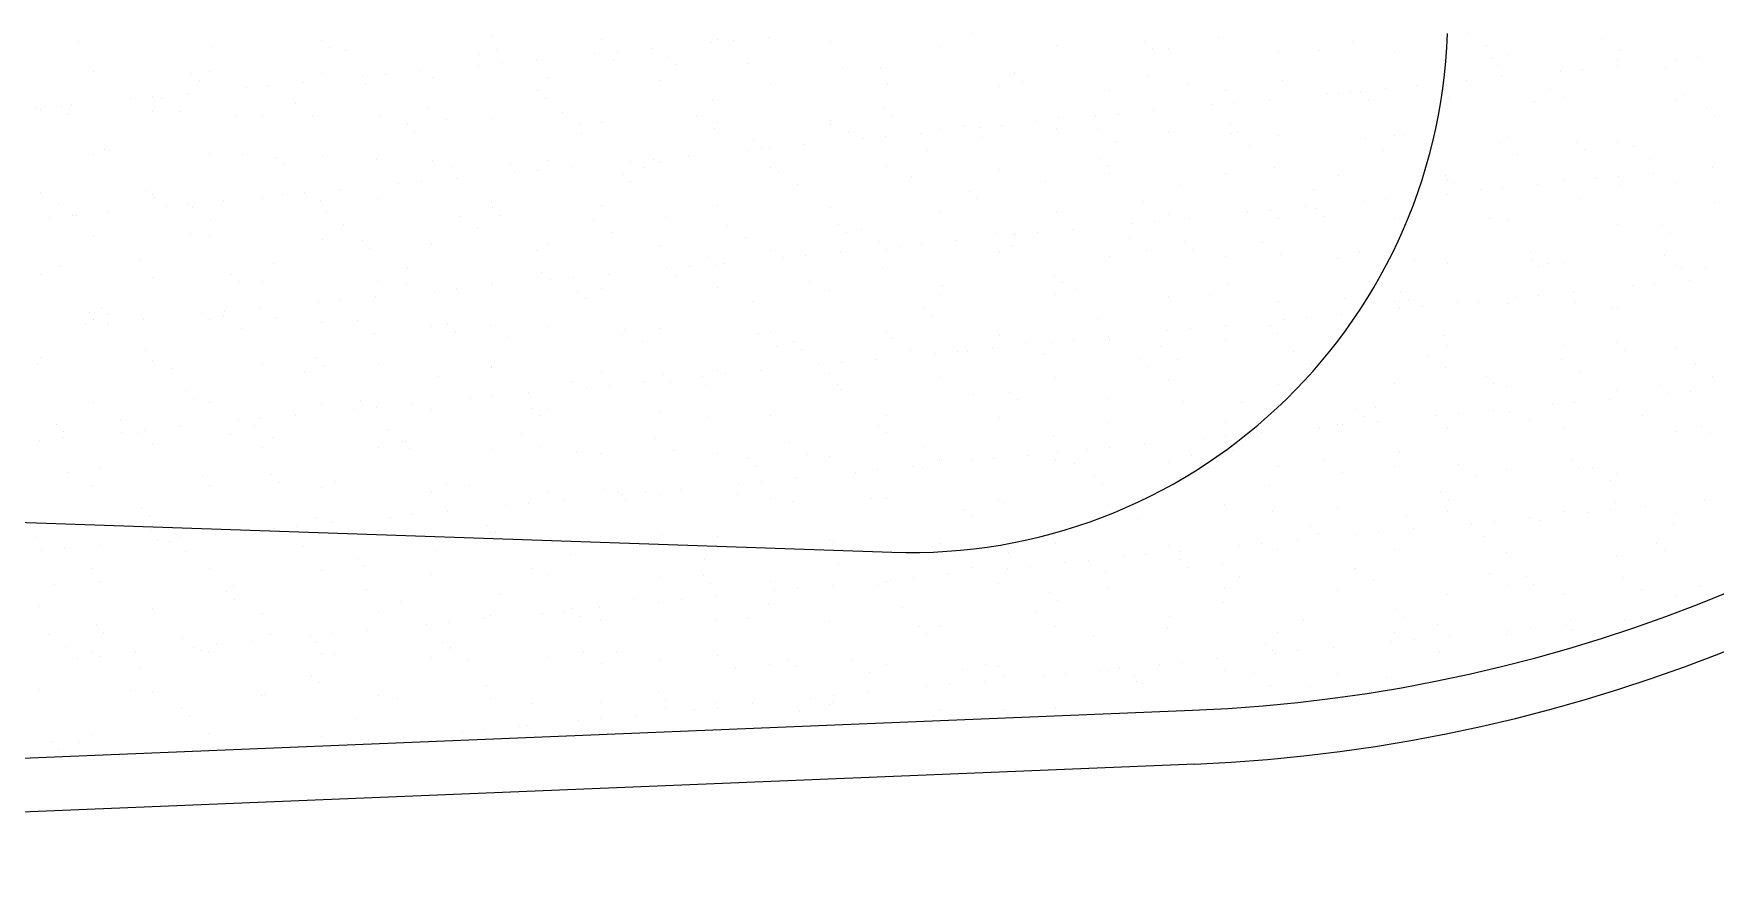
# Model space of a CAD drawing. Extents: x -28 to 149, y -33 to 76.
# Drawn here: x 117.586 to 120.716, y 0.364 to 1.925 of the extents above; entities that cross this region are included whole.
import ezdxf

# ---------------------------------------------------------------- set-up
doc = ezdxf.new("R2010")
doc.units = 0
doc.layers.add('arq-proyección edificios anexos', color=250, linetype='Continuous')

# ---------------------------------------------------------------- blocks, each defined once
blk = doc.blocks.new('Torre Sur')
for p, q in [((3.8248, 3.5708), (44.1011, 2.1876)), ((42.5865, 3.1375), (42.5865, 3.1375)), ((43.0404, 3.1407), (43.0404, 3.1407)), ((43.3563, 3.1496), (43.3563, 3.1496)), ((43.5608, 3.1416), (43.5608, 3.1416)), ((43.7645, 3.136), (43.7645, 3.136)), ((43.777, 3.142), (43.777, 3.142)), ((43.8063, 3.14), (43.8063, 3.14)), ((43.8716, 3.1464), (43.8716, 3.1464)), ((43.9864, 3.1375), (43.9864, 3.1375)), ((44.1909, 3.1295), (44.1909, 3.1295)), ((44.2518, 3.1524), (44.2518, 3.1524)), ((44.4071, 3.1298), (44.4071, 3.1298)), ((44.5717, 3.1387), (44.5717, 3.1387)), ((44.7088, 3.1461), (44.7088, 3.1461)), ((44.9578, 3.138), (44.9578, 3.138)), ((45.1738, 3.1526), (45.1738, 3.1526)), ((45.2068, 3.1299), (45.2068, 3.1299)), ((45.4228, 3.1445), (45.4228, 3.1445)), ((42.8355, 3.1294), (42.8355, 3.1294)), ((43.0547, 3.1267), (43.0547, 3.1267)), ((43.0845, 3.1213), (43.0845, 3.1213)), ((43.3335, 3.1132), (43.3335, 3.1132)), ((43.3648, 3.1225), (43.3648, 3.1225)), ((43.4392, 3.1045), (43.4392, 3.1045)), ((43.5483, 3.115), (43.5483, 3.115)), ((43.5825, 3.1051), (43.5825, 3.1051)), ((43.5901, 3.1191), (43.5901, 3.1191)), ((43.6554, 3.1254), (43.6554, 3.1254)), ((43.6847, 3.1087), (43.6847, 3.1087)), ((44.5859, 3.1247), (44.5859, 3.1247)), ((44.6164, 3.1253), (44.6164, 3.1253)), ((44.8209, 3.1173), (44.8209, 3.1173)), ((44.8961, 3.1205), (44.8961, 3.1205)), ((45.0371, 3.1177), (45.0371, 3.1177)), ((45.2159, 3.1067), (45.2159, 3.1067)), ((45.2465, 3.1131), (45.2465, 3.1131)), ((45.451, 3.1051), (45.451, 3.1051)), ((45.4558, 3.1218), (45.4558, 3.1218)), ((45.561, 3.1037), (45.561, 3.1037)), ((45.6028, 3.1077), (45.6028, 3.1077)), ((42.6155, 3.0827), (42.6155, 3.0827)), ((42.7977, 3.0788), (42.7977, 3.0788)), ((42.8317, 3.0831), (42.8317, 3.0831)), ((43.0411, 3.0786), (43.0411, 3.0786)), ((43.1159, 3.0732), (43.1159, 3.0732)), ((43.1577, 3.0772), (43.1577, 3.0772)), ((43.223, 3.0835), (43.223, 3.0835)), ((43.2456, 3.0706), (43.2456, 3.0706)), ((43.3321, 3.0941), (43.3321, 3.0941)), ((43.3739, 3.0981), (43.3739, 3.0981)), ((43.4618, 3.071), (43.4618, 3.071)), ((43.699, 3.0947), (43.699, 3.0947)), ((43.8315, 3.097), (43.8315, 3.097)), ((44.0091, 3.0905), (44.0091, 3.0905)), ((44.0805, 3.0889), (44.0805, 3.0889)), ((44.3289, 3.0768), (44.3289, 3.0768)), ((44.3295, 3.0808), (44.3295, 3.0808)), ((44.5785, 3.0727), (44.5785, 3.0727)), ((45.2302, 3.0927), (45.2302, 3.0927)), ((45.2357, 3.0722), (45.2357, 3.0722)), ((45.3448, 3.0827), (45.3448, 3.0827)), ((45.3866, 3.0868), (45.3866, 3.0868)), ((45.4519, 3.0931), (45.4519, 3.0931)), ((45.5403, 3.0885), (45.5403, 3.0885)), ((42.7907, 3.0416), (42.7907, 3.0416)), ((42.812, 3.0648), (42.812, 3.0648)), ((42.8998, 3.0522), (42.8998, 3.0522)), ((42.9416, 3.0563), (42.9416, 3.0563)), ((43.0069, 3.0626), (43.0069, 3.0626)), ((43.1221, 3.0605), (43.1221, 3.0605)), ((43.4419, 3.0468), (43.4419, 3.0468)), ((43.6712, 3.0664), (43.6712, 3.0664)), ((43.8757, 3.0584), (43.8757, 3.0584)), ((44.0919, 3.0588), (44.0919, 3.0588)), ((44.3013, 3.0543), (44.3013, 3.0543)), ((44.3432, 3.0628), (44.3432, 3.0628)), ((44.5058, 3.0463), (44.5058, 3.0463)), ((44.6533, 3.0586), (44.6533, 3.0586)), ((44.722, 3.0466), (44.722, 3.0466)), ((44.8275, 3.0646), (44.8275, 3.0646)), ((44.9124, 3.0409), (44.9124, 3.0409)), ((44.9314, 3.0421), (44.9314, 3.0421)), ((44.9542, 3.0449), (44.9542, 3.0449)), ((44.9731, 3.0448), (44.9731, 3.0448)), ((45.0195, 3.0512), (45.0195, 3.0512)), ((45.0765, 3.0565), (45.0765, 3.0565)), ((45.1286, 3.0618), (45.1286, 3.0618)), ((45.1704, 3.0658), (45.1704, 3.0658)), ((45.3255, 3.0484), (45.3255, 3.0484)), ((45.5745, 3.0403), (45.5745, 3.0403)), ((42.5092, 3.0144), (42.5092, 3.0144)), ((42.5166, 3.0121), (42.5166, 3.0121)), ((42.5255, 3.0166), (42.5255, 3.0166)), ((42.5549, 3.0168), (42.5549, 3.0168)), ((42.5745, 3.0207), (42.5745, 3.0207)), ((42.6836, 3.0313), (42.6836, 3.0313)), ((42.7254, 3.0353), (42.7254, 3.0353)), ((42.7259, 3.0076), (42.7259, 3.0076)), ((42.7415, 3.0311), (42.7415, 3.0311)), ((42.7745, 3.0085), (42.7745, 3.0085)), ((42.9905, 3.023), (42.9905, 3.023)), ((43.2395, 3.0149), (43.2395, 3.0149)), ((43.4562, 3.0328), (43.4562, 3.0328)), ((43.4885, 3.0068), (43.4885, 3.0068)), ((43.7663, 3.0286), (43.7663, 3.0286)), ((44.0862, 3.0149), (44.0862, 3.0149)), ((44.5871, 3.0093), (44.5871, 3.0093)), ((44.6962, 3.0199), (44.6962, 3.0199)), ((44.738, 3.024), (44.738, 3.024)), ((44.8033, 3.0303), (44.8033, 3.0303)), ((44.9874, 3.0308), (44.9874, 3.0308)), ((45.1358, 3.0341), (45.1358, 3.0341)), ((45.2975, 3.0266), (45.2975, 3.0266)), ((45.3521, 3.0345), (45.3521, 3.0345)), ((45.5614, 3.03), (45.5614, 3.03)), ((45.6174, 3.0129), (45.6174, 3.0129)), ((42.5692, 3.0028), (42.5692, 3.0028)), ((42.8793, 2.9986), (42.8793, 2.9986)), ((42.9304, 2.9996), (42.9304, 2.9996)), ((43.0235, 3.0004), (43.0235, 3.0004)), ((43.1467, 2.9999), (43.1467, 2.9999)), ((43.1992, 2.9849), (43.1992, 2.9849)), ((43.2725, 2.9923), (43.2725, 2.9923)), ((43.356, 2.9954), (43.356, 2.9954)), ((43.5215, 2.9842), (43.5215, 2.9842)), ((43.5605, 2.9874), (43.5605, 2.9874)), ((43.7375, 2.9987), (43.7375, 2.9987)), ((43.7705, 2.9761), (43.7705, 2.9761)), ((43.7767, 2.9878), (43.7767, 2.9878)), ((43.9861, 2.9832), (43.9861, 2.9832)), ((43.9865, 2.9906), (43.9865, 2.9906)), ((44.1004, 3.0008), (44.1004, 3.0008)), ((44.1906, 2.9752), (44.1906, 2.9752)), ((44.2355, 2.9825), (44.2355, 2.9825)), ((44.2638, 2.978), (44.2638, 2.978)), ((44.3056, 2.9821), (44.3056, 2.9821)), ((44.3709, 2.9884), (44.3709, 2.9884)), ((44.4068, 2.9756), (44.4068, 2.9756)), ((44.4106, 2.9966), (44.4106, 2.9966)), ((44.48, 2.999), (44.48, 2.999)), ((44.4845, 2.9744), (44.4845, 2.9744)), ((44.5218, 3.003), (44.5218, 3.003)), ((44.7304, 2.9829), (44.7304, 2.9829)), ((45.6317, 2.9989), (45.6317, 2.9989)), ((43.2134, 2.9709), (43.2134, 2.9709)), ((43.5236, 2.9667), (43.5236, 2.9667)), ((43.8434, 2.9529), (43.8434, 2.9529)), ((43.9385, 2.9465), (43.9385, 2.9465)), ((44.0195, 2.968), (44.0195, 2.968)), ((44.0476, 2.9571), (44.0476, 2.9571)), ((44.0894, 2.9611), (44.0894, 2.9611)), ((44.1547, 2.9675), (44.1547, 2.9675)), ((44.2685, 2.9599), (44.2685, 2.9599)), ((44.5175, 2.9518), (44.5175, 2.9518)), ((44.6162, 2.9711), (44.6162, 2.9711)), ((44.7335, 2.9663), (44.7335, 2.9663)), ((44.7447, 2.9689), (44.7447, 2.9689)), ((44.7665, 2.9437), (44.7665, 2.9437)), ((44.8207, 2.9631), (44.8207, 2.9631)), ((44.9825, 2.9582), (44.9825, 2.9582)), ((45.0369, 2.9634), (45.0369, 2.9634)), ((45.0548, 2.9647), (45.0548, 2.9647)), ((45.2315, 2.9501), (45.2315, 2.9501)), ((45.2463, 2.9589), (45.2463, 2.9589)), ((45.3746, 2.9509), (45.3746, 2.9509)), ((45.4508, 2.9509), (45.4508, 2.9509)), ((45.4805, 2.942), (45.4805, 2.942)), ((42.6153, 2.9285), (42.6153, 2.9285)), ((42.6366, 2.9367), (42.6366, 2.9367)), ((42.6442, 2.9351), (42.6442, 2.9351)), ((42.8315, 2.9289), (42.8315, 2.9289)), ((42.8932, 2.927), (42.8932, 2.927)), ((42.9564, 2.923), (42.9564, 2.923)), ((43.0409, 2.9244), (43.0409, 2.9244)), ((43.1422, 2.9189), (43.1422, 2.9189)), ((43.2454, 2.9164), (43.2454, 2.9164)), ((43.3912, 2.9108), (43.3912, 2.9108)), ((43.4616, 2.9167), (43.4616, 2.9167)), ((43.6153, 2.9152), (43.6153, 2.9152)), ((43.6571, 2.9192), (43.6571, 2.9192)), ((43.6709, 2.9122), (43.6709, 2.9122)), ((43.7224, 2.9256), (43.7224, 2.9256)), ((43.8314, 2.9361), (43.8314, 2.9361)), ((43.8577, 2.9389), (43.8577, 2.9389)), ((43.8733, 2.9402), (43.8733, 2.9402)), ((44.1678, 2.9347), (44.1678, 2.9347)), ((44.4876, 2.921), (44.4876, 2.921)), ((45.0155, 2.9356), (45.0155, 2.9356)), ((45.2645, 2.9275), (45.2645, 2.9275)), ((45.3889, 2.9369), (45.3889, 2.9369)), ((45.5135, 2.9194), (45.5135, 2.9194)), ((42.9707, 2.909), (42.9707, 2.909)), ((43.2808, 2.9048), (43.2808, 2.9048)), ((43.29, 2.8837), (43.29, 2.8837)), ((43.3991, 2.8943), (43.3991, 2.8943)), ((43.4409, 2.8983), (43.4409, 2.8983)), ((43.5062, 2.9046), (43.5062, 2.9046)), ((43.6006, 2.891), (43.6006, 2.891)), ((43.6402, 2.9027), (43.6402, 2.9027)), ((43.8754, 2.9042), (43.8754, 2.9042)), ((43.8892, 2.8946), (43.8892, 2.8946)), ((44.0916, 2.9046), (44.0916, 2.9046)), ((44.1382, 2.8865), (44.1382, 2.8865)), ((44.301, 2.9), (44.301, 2.9)), ((44.5019, 2.907), (44.5019, 2.907)), ((44.5055, 2.892), (44.5055, 2.892)), ((44.7217, 2.8924), (44.7217, 2.8924)), ((44.812, 2.9028), (44.812, 2.9028)), ((44.9311, 2.8879), (44.9311, 2.8879)), ((45.1319, 2.889), (45.1319, 2.889)), ((45.1356, 2.8799), (45.1356, 2.8799)), ((45.3518, 2.8802), (45.3518, 2.8802)), ((45.4117, 2.8829), (45.4117, 2.8829)), ((45.4535, 2.887), (45.4535, 2.887)), ((45.5188, 2.8933), (45.5188, 2.8933)), ((45.6279, 2.9038), (45.6279, 2.9038)), ((42.5163, 2.8578), (42.5163, 2.8578)), ((42.7136, 2.8611), (42.7136, 2.8611)), ((42.7257, 2.8533), (42.7257, 2.8533)), ((42.9667, 2.8524), (42.9667, 2.8524)), ((43.0085, 2.8564), (43.0085, 2.8564)), ((43.0738, 2.8627), (43.0738, 2.8627)), ((43.1829, 2.8733), (43.1829, 2.8733)), ((43.2247, 2.8774), (43.2247, 2.8774)), ((43.6149, 2.877), (43.6149, 2.877)), ((43.925, 2.8728), (43.925, 2.8728)), ((44.2449, 2.8591), (44.2449, 2.8591)), ((44.3872, 2.8784), (44.3872, 2.8784)), ((44.6362, 2.8703), (44.6362, 2.8703)), ((44.8852, 2.8622), (44.8852, 2.8622)), ((45.0864, 2.8514), (45.0864, 2.8514)), ((45.1342, 2.8541), (45.1342, 2.8541)), ((45.1461, 2.875), (45.1461, 2.875)), ((45.1955, 2.862), (45.1955, 2.862)), ((45.2373, 2.866), (45.2373, 2.866)), ((45.3026, 2.8723), (45.3026, 2.8723)), ((45.4563, 2.8708), (45.4563, 2.8708)), ((45.5612, 2.8757), (45.5612, 2.8757)), ((42.5502, 2.8368), (42.5502, 2.8368)), ((42.6414, 2.8209), (42.6414, 2.8209)), ((42.7279, 2.847), (42.7279, 2.847)), ((42.7505, 2.8314), (42.7505, 2.8314)), ((42.7923, 2.8355), (42.7923, 2.8355)), ((42.7992, 2.8287), (42.7992, 2.8287)), ((42.8576, 2.8418), (42.8576, 2.8418)), ((42.9302, 2.8453), (42.9302, 2.8453)), ((43.038, 2.8428), (43.038, 2.8428)), ((43.0482, 2.8206), (43.0482, 2.8206)), ((43.1464, 2.8457), (43.1464, 2.8457)), ((43.3558, 2.8412), (43.3558, 2.8412)), ((43.3579, 2.8291), (43.3579, 2.8291)), ((43.5603, 2.8332), (43.5603, 2.8332)), ((43.7765, 2.8335), (43.7765, 2.8335)), ((43.9859, 2.829), (43.9859, 2.829)), ((44.1903, 2.821), (44.1903, 2.821)), ((44.2591, 2.8451), (44.2591, 2.8451)), ((44.4066, 2.8214), (44.4066, 2.8214)), ((44.5693, 2.8408), (44.5693, 2.8408)), ((44.6159, 2.8169), (44.6159, 2.8169)), ((44.7631, 2.8201), (44.7631, 2.8201)), ((44.8049, 2.8241), (44.8049, 2.8241)), ((44.8702, 2.8304), (44.8702, 2.8304)), ((44.8891, 2.8271), (44.8891, 2.8271)), ((44.9793, 2.841), (44.9793, 2.841)), ((45.0211, 2.8451), (45.0211, 2.8451)), ((45.3832, 2.846), (45.3832, 2.846)), ((45.6322, 2.8379), (45.6322, 2.8379)), ((42.5343, 2.8105), (42.5343, 2.8105)), ((42.5761, 2.8145), (42.5761, 2.8145)), ((42.5832, 2.8142), (42.5832, 2.8142)), ((42.8322, 2.8061), (42.8322, 2.8061)), ((43.0812, 2.798), (43.0812, 2.798)), ((43.2972, 2.8125), (43.2972, 2.8125)), ((43.3302, 2.7899), (43.3302, 2.7899)), ((43.3722, 2.8151), (43.3722, 2.8151)), ((43.5462, 2.8044), (43.5462, 2.8044)), ((43.6823, 2.8109), (43.6823, 2.8109)), ((43.7952, 2.7963), (43.7952, 2.7963)), ((44.0021, 2.7971), (44.0021, 2.7971)), ((44.0442, 2.7882), (44.0442, 2.7882)), ((44.4379, 2.7886), (44.4379, 2.7886)), ((44.547, 2.7991), (44.547, 2.7991)), ((44.5888, 2.8032), (44.5888, 2.8032)), ((44.6541, 2.8095), (44.6541, 2.8095)), ((44.8204, 2.8088), (44.8204, 2.8088)), ((44.9034, 2.8131), (44.9034, 2.8131)), ((45.0366, 2.8092), (45.0366, 2.8092)), ((45.2135, 2.8089), (45.2135, 2.8089)), ((45.246, 2.8047), (45.246, 2.8047)), ((45.4505, 2.7967), (45.4505, 2.7967)), ((45.5333, 2.7952), (45.5333, 2.7952)), ((42.615, 2.7743), (42.615, 2.7743)), ((42.7953, 2.7809), (42.7953, 2.7809)), ((42.8312, 2.7747), (42.8312, 2.7747)), ((43.0406, 2.7701), (43.0406, 2.7701)), ((43.1151, 2.7672), (43.1151, 2.7672)), ((43.2451, 2.7621), (43.2451, 2.7621)), ((43.4613, 2.7625), (43.4613, 2.7625)), ((43.5792, 2.7818), (43.5792, 2.7818)), ((43.6707, 2.758), (43.6707, 2.758)), ((43.8282, 2.7737), (43.8282, 2.7737)), ((44.0164, 2.7831), (44.0164, 2.7831)), ((44.0772, 2.7656), (44.0772, 2.7656)), ((44.1146, 2.7572), (44.1146, 2.7572)), ((44.1564, 2.7613), (44.1564, 2.7613)), ((44.2217, 2.7676), (44.2217, 2.7676)), ((44.2932, 2.7801), (44.2932, 2.7801)), ((44.3262, 2.7575), (44.3262, 2.7575)), ((44.3265, 2.7789), (44.3265, 2.7789)), ((44.3308, 2.7782), (44.3308, 2.7782)), ((44.3726, 2.7822), (44.3726, 2.7822)), ((44.5422, 2.772), (44.5422, 2.772)), ((44.6463, 2.7652), (44.6463, 2.7652)), ((44.7912, 2.7639), (44.7912, 2.7639)), ((45.0402, 2.7558), (45.0402, 2.7558)), ((45.5476, 2.7811), (45.5476, 2.7811)), ((42.7019, 2.7327), (42.7019, 2.7327)), ((42.9509, 2.7246), (42.9509, 2.7246)), ((43.1294, 2.7532), (43.1294, 2.7532)), ((43.4395, 2.749), (43.4395, 2.749)), ((43.7594, 2.7352), (43.7594, 2.7352)), ((43.7893, 2.7257), (43.7893, 2.7257)), ((43.8752, 2.75), (43.8752, 2.75)), ((43.8984, 2.7363), (43.8984, 2.7363)), ((43.9402, 2.7404), (43.9402, 2.7404)), ((44.0055, 2.7467), (44.0055, 2.7467)), ((44.0914, 2.7503), (44.0914, 2.7503)), ((44.3008, 2.7458), (44.3008, 2.7458)), ((44.5053, 2.7378), (44.5053, 2.7378)), ((44.5752, 2.7494), (44.5752, 2.7494)), ((44.6606, 2.7512), (44.6606, 2.7512)), ((44.7215, 2.7382), (44.7215, 2.7382)), ((44.8242, 2.7413), (44.8242, 2.7413)), ((44.9308, 2.7337), (44.9308, 2.7337)), ((44.9707, 2.747), (44.9707, 2.747)), ((45.0732, 2.7332), (45.0732, 2.7332)), ((45.1353, 2.7257), (45.1353, 2.7257)), ((45.2892, 2.7477), (45.2892, 2.7477)), ((45.2906, 2.7332), (45.2906, 2.7332)), ((45.3222, 2.7251), (45.3222, 2.7251)), ((45.3515, 2.726), (45.3515, 2.726)), ((45.5382, 2.7396), (45.5382, 2.7396)), ((42.5161, 2.7036), (42.5161, 2.7036)), ((42.5525, 2.719), (42.5525, 2.719)), ((42.7254, 2.6991), (42.7254, 2.6991)), ((42.8724, 2.7053), (42.8724, 2.7053)), ((43.1461, 2.6915), (43.1461, 2.6915)), ((43.1999, 2.7165), (43.1999, 2.7165)), ((43.4489, 2.7084), (43.4489, 2.7084)), ((43.466, 2.6944), (43.466, 2.6944)), ((43.5078, 2.6985), (43.5078, 2.6985)), ((43.5731, 2.7048), (43.5731, 2.7048)), ((43.6822, 2.7154), (43.6822, 2.7154)), ((43.6979, 2.7003), (43.6979, 2.7003)), ((43.724, 2.7194), (43.724, 2.7194)), ((43.7736, 2.7212), (43.7736, 2.7212)), ((43.9469, 2.6922), (43.9469, 2.6922)), ((44.0838, 2.717), (44.0838, 2.717)), ((44.4036, 2.7033), (44.4036, 2.7033)), ((45.3049, 2.7192), (45.3049, 2.7192)), ((45.5609, 2.7215), (45.5609, 2.7215)), ((45.5712, 2.717), (45.5712, 2.717)), ((45.5857, 2.6934), (45.5857, 2.6934)), ((45.615, 2.715), (45.615, 2.715)), ((42.8866, 2.6913), (42.8866, 2.6913)), ((42.9299, 2.6911), (42.9299, 2.6911)), ((43.1407, 2.6629), (43.1407, 2.6629)), ((43.1968, 2.687), (43.1968, 2.687)), ((43.2498, 2.6735), (43.2498, 2.6735)), ((43.2916, 2.6775), (43.2916, 2.6775)), ((43.3555, 2.6869), (43.3555, 2.6869)), ((43.3569, 2.6839), (43.3569, 2.6839)), ((43.5166, 2.6733), (43.5166, 2.6733)), ((43.56, 2.6789), (43.56, 2.6789)), ((43.7762, 2.6793), (43.7762, 2.6793)), ((43.9856, 2.6748), (43.9856, 2.6748)), ((44.1901, 2.6668), (44.1901, 2.6668)), ((44.1959, 2.6841), (44.1959, 2.6841)), ((44.4063, 2.6671), (44.4063, 2.6671)), ((44.4179, 2.6893), (44.4179, 2.6893)), ((44.4449, 2.676), (44.4449, 2.676)), ((44.6157, 2.6626), (44.6157, 2.6626)), ((44.6939, 2.6679), (44.6939, 2.6679)), ((44.728, 2.6851), (44.728, 2.6851)), ((45.0478, 2.6713), (45.0478, 2.6713)), ((45.2625, 2.6621), (45.2625, 2.6621)), ((45.3043, 2.6662), (45.3043, 2.6662)), ((45.3696, 2.6725), (45.3696, 2.6725)), ((45.4786, 2.6831), (45.4786, 2.6831)), ((45.5204, 2.6871), (45.5204, 2.6871)), ((42.6079, 2.6344), (42.6079, 2.6344)), ((42.6296, 2.6433), (42.6296, 2.6433)), ((42.6439, 2.6293), (42.6439, 2.6293)), ((42.8174, 2.6316), (42.8174, 2.6316)), ((42.8593, 2.6356), (42.8593, 2.6356)), ((42.9245, 2.642), (42.9245, 2.642)), ((43.0336, 2.6525), (43.0336, 2.6525)), ((43.0754, 2.6566), (43.0754, 2.6566)), ((43.5309, 2.6593), (43.5309, 2.6593)), ((43.841, 2.6551), (43.841, 2.6551)), ((44.1608, 2.6414), (44.1608, 2.6414)), ((44.8202, 2.6546), (44.8202, 2.6546)), ((44.9372, 2.6306), (44.9372, 2.6306)), ((44.9429, 2.6598), (44.9429, 2.6598)), ((45.0364, 2.655), (45.0364, 2.655)), ((45.0463, 2.6412), (45.0463, 2.6412)), ((45.0621, 2.6573), (45.0621, 2.6573)), ((45.0881, 2.6452), (45.0881, 2.6452)), ((45.1534, 2.6516), (45.1534, 2.6516)), ((45.1919, 2.6517), (45.1919, 2.6517)), ((45.2458, 2.6505), (45.2458, 2.6505)), ((45.3722, 2.6531), (45.3722, 2.6531)), ((45.4409, 2.6436), (45.4409, 2.6436)), ((45.4503, 2.6425), (45.4503, 2.6425)), ((42.6013, 2.6107), (42.6013, 2.6107)), ((42.6148, 2.6201), (42.6148, 2.6201)), ((42.6409, 2.6117), (42.6409, 2.6117)), ((42.6431, 2.6147), (42.6431, 2.6147)), ((42.7084, 2.621), (42.7084, 2.621)), ((42.831, 2.6204), (42.831, 2.6204)), ((42.8569, 2.6263), (42.8569, 2.6263)), ((42.8899, 2.6036), (42.8899, 2.6036)), ((42.954, 2.6251), (42.954, 2.6251)), ((43.0404, 2.6159), (43.0404, 2.6159)), ((43.1059, 2.6182), (43.1059, 2.6182)), ((43.2448, 2.6079), (43.2448, 2.6079)), ((43.2738, 2.6114), (43.2738, 2.6114)), ((43.3549, 2.6101), (43.3549, 2.6101)), ((43.4611, 2.6083), (43.4611, 2.6083)), ((43.6039, 2.602), (43.6039, 2.602)), ((43.6704, 2.6037), (43.6704, 2.6037)), ((44.1751, 2.6273), (44.1751, 2.6273)), ((44.4852, 2.6231), (44.4852, 2.6231)), ((44.6139, 2.5993), (44.6139, 2.5993)), ((44.6557, 2.6033), (44.6557, 2.6033)), ((44.721, 2.6097), (44.721, 2.6097)), ((44.8051, 2.6094), (44.8051, 2.6094)), ((44.8301, 2.6202), (44.8301, 2.6202)), ((44.8719, 2.6243), (44.8719, 2.6243)), ((43.1389, 2.5955), (43.1389, 2.5955)), ((43.2881, 2.5974), (43.2881, 2.5974)), ((43.3879, 2.5874), (43.3879, 2.5874)), ((43.5982, 2.5932), (43.5982, 2.5932)), ((43.6369, 2.5793), (43.6369, 2.5793)), ((43.8529, 2.5939), (43.8529, 2.5939)), ((43.8749, 2.5957), (43.8749, 2.5957)), ((43.8859, 2.5712), (43.8859, 2.5712)), ((43.9181, 2.5794), (43.9181, 2.5794)), ((44.0911, 2.5961), (44.0911, 2.5961)), ((44.1019, 2.5858), (44.1019, 2.5858)), ((44.2886, 2.5678), (44.2886, 2.5678)), ((44.3005, 2.5916), (44.3005, 2.5916)), ((44.3509, 2.5777), (44.3509, 2.5777)), ((44.3977, 2.5784), (44.3977, 2.5784)), ((44.4395, 2.5824), (44.4395, 2.5824)), ((44.5048, 2.5887), (44.5048, 2.5887)), ((44.505, 2.5836), (44.505, 2.5836)), ((44.5999, 2.5696), (44.5999, 2.5696)), ((44.7212, 2.5839), (44.7212, 2.5839)), ((44.8193, 2.5954), (44.8193, 2.5954)), ((44.9306, 2.5794), (44.9306, 2.5794)), ((45.1295, 2.5912), (45.1295, 2.5912)), ((45.1351, 2.5714), (45.1351, 2.5714)), ((45.3513, 2.5718), (45.3513, 2.5718)), ((45.4493, 2.5774), (45.4493, 2.5774)), ((45.5607, 2.5673), (45.5607, 2.5673)), ((42.5106, 2.5383), (42.5106, 2.5383)), ((42.5158, 2.5494), (42.5158, 2.5494)), ((42.7112, 2.5632), (42.7112, 2.5632)), ((42.7252, 2.5449), (42.7252, 2.5449)), ((42.9297, 2.5369), (42.9297, 2.5369)), ((43.0311, 2.5495), (43.0311, 2.5495)), ((43.0454, 2.5355), (43.0454, 2.5355)), ((43.1459, 2.5372), (43.1459, 2.5372)), ((43.9323, 2.5654), (43.9323, 2.5654)), ((43.9653, 2.5365), (43.9653, 2.5365)), ((44.0071, 2.5405), (44.0071, 2.5405)), ((44.0724, 2.5468), (44.0724, 2.5468)), ((44.1349, 2.5631), (44.1349, 2.5631)), ((44.1815, 2.5574), (44.1815, 2.5574)), ((44.2233, 2.5615), (44.2233, 2.5615)), ((44.2425, 2.5612), (44.2425, 2.5612)), ((44.3839, 2.5551), (44.3839, 2.5551)), ((44.5623, 2.5475), (44.5623, 2.5475)), ((44.6329, 2.547), (44.6329, 2.547)), ((44.8489, 2.5615), (44.8489, 2.5615)), ((44.8819, 2.5389), (44.8819, 2.5389)), ((45.0979, 2.5534), (45.0979, 2.5534)), ((45.3469, 2.5453), (45.3469, 2.5453)), ((45.4636, 2.5634), (45.4636, 2.5634)), ((45.5959, 2.5372), (45.5959, 2.5372)), ((42.7596, 2.5302), (42.7596, 2.5302)), ((43.0086, 2.5221), (43.0086, 2.5221)), ((43.2576, 2.514), (43.2576, 2.514)), ((43.3553, 2.5327), (43.3553, 2.5327)), ((43.3555, 2.5313), (43.3555, 2.5313)), ((43.5066, 2.506), (43.5066, 2.506)), ((43.5598, 2.5247), (43.5598, 2.5247)), ((43.6401, 2.505), (43.6401, 2.505)), ((43.6753, 2.5175), (43.6753, 2.5175)), ((43.7491, 2.5155), (43.7491, 2.5155)), ((43.776, 2.5251), (43.776, 2.5251)), ((43.7909, 2.5196), (43.7909, 2.5196)), ((43.8562, 2.5259), (43.8562, 2.5259)), ((43.9853, 2.5206), (43.9853, 2.5206)), ((44.1898, 2.5125), (44.1898, 2.5125)), ((44.406, 2.5129), (44.406, 2.5129)), ((44.5766, 2.5335), (44.5766, 2.5335)), ((44.6154, 2.5084), (44.6154, 2.5084)), ((44.8867, 2.5293), (44.8867, 2.5293)), ((45.1309, 2.5308), (45.1309, 2.5308)), ((45.2065, 2.5155), (45.2065, 2.5155)), ((45.3799, 2.5227), (45.3799, 2.5227)), ((45.6289, 2.5146), (45.6289, 2.5146)), ((42.7883, 2.4876), (42.7883, 2.4876)), ((42.8026, 2.4735), (42.8026, 2.4735)), ((43.3168, 2.4736), (43.3168, 2.4736)), ((43.3586, 2.4777), (43.3586, 2.4777)), ((43.4239, 2.484), (43.4239, 2.484)), ((43.533, 2.4946), (43.533, 2.4946)), ((43.5748, 2.4986), (43.5748, 2.4986)), ((43.6896, 2.5035), (43.6896, 2.5035)), ((43.7556, 2.4979), (43.7556, 2.4979)), ((43.9997, 2.4993), (43.9997, 2.4993)), ((44.0046, 2.4898), (44.0046, 2.4898)), ((44.2536, 2.4817), (44.2536, 2.4817)), ((44.3195, 2.4856), (44.3195, 2.4856)), ((44.5026, 2.4736), (44.5026, 2.4736)), ((44.8199, 2.5004), (44.8199, 2.5004)), ((45.0361, 2.5008), (45.0361, 2.5008)), ((45.2208, 2.5015), (45.2208, 2.5015)), ((45.2455, 2.4962), (45.2455, 2.4962)), ((45.4365, 2.4727), (45.4365, 2.4727)), ((45.45, 2.4882), (45.45, 2.4882)), ((45.5309, 2.4973), (45.5309, 2.4973)), ((45.5456, 2.4832), (45.5456, 2.4832)), ((45.5874, 2.4873), (45.5874, 2.4873)), ((42.6145, 2.4658), (42.6145, 2.4658)), ((42.8307, 2.4662), (42.8307, 2.4662)), ((42.9915, 2.4421), (42.9915, 2.4421)), ((43.0401, 2.4617), (43.0401, 2.4617)), ((43.1006, 2.4527), (43.1006, 2.4527)), ((43.1127, 2.4693), (43.1127, 2.4693)), ((43.1424, 2.4567), (43.1424, 2.4567)), ((43.2077, 2.4631), (43.2077, 2.4631)), ((43.2446, 2.4537), (43.2446, 2.4537)), ((43.4326, 2.4556), (43.4326, 2.4556)), ((43.4468, 2.4416), (43.4468, 2.4416)), ((43.4608, 2.454), (43.4608, 2.454)), ((43.6702, 2.4495), (43.6702, 2.4495)), ((43.8747, 2.4415), (43.8747, 2.4415)), ((44.0909, 2.4419), (44.0909, 2.4419)), ((44.3338, 2.4716), (44.3338, 2.4716)), ((44.6439, 2.4673), (44.6439, 2.4673)), ((44.7516, 2.4655), (44.7516, 2.4655)), ((44.9638, 2.4536), (44.9638, 2.4536)), ((45.0006, 2.4574), (45.0006, 2.4574)), ((45.1132, 2.4413), (45.1132, 2.4413)), ((45.155, 2.4454), (45.155, 2.4454)), ((45.2203, 2.4517), (45.2203, 2.4517)), ((45.2496, 2.4493), (45.2496, 2.4493)), ((45.3294, 2.4623), (45.3294, 2.4623)), ((45.3712, 2.4663), (45.3712, 2.4663)), ((45.4986, 2.4412), (45.4986, 2.4412)), ((42.5456, 2.4256), (42.5456, 2.4256)), ((42.5598, 2.4116), (42.5598, 2.4116)), ((42.6656, 2.4319), (42.6656, 2.4319)), ((42.6682, 2.4108), (42.6682, 2.4108)), ((42.71, 2.4149), (42.71, 2.4149)), ((42.7753, 2.4212), (42.7753, 2.4212)), ((42.8844, 2.4318), (42.8844, 2.4318)), ((42.9146, 2.4239), (42.9146, 2.4239)), ((42.9262, 2.4358), (42.9262, 2.4358)), ((43.1636, 2.4158), (43.1636, 2.4158)), ((43.757, 2.4374), (43.757, 2.4374)), ((44.0768, 2.4236), (44.0768, 2.4236)), ((44.3003, 2.4374), (44.3003, 2.4374)), ((44.5048, 2.4294), (44.5048, 2.4294)), ((44.721, 2.4297), (44.721, 2.4297)), ((44.7879, 2.4098), (44.7879, 2.4098)), ((44.897, 2.4204), (44.897, 2.4204)), ((44.9303, 2.4252), (44.9303, 2.4252)), ((44.9388, 2.4244), (44.9388, 2.4244)), ((44.9781, 2.4396), (44.9781, 2.4396)), ((45.0041, 2.4308), (45.0041, 2.4308)), ((45.1348, 2.4172), (45.1348, 2.4172)), ((45.2882, 2.4354), (45.2882, 2.4354)), ((45.351, 2.4176), (45.351, 2.4176)), ((45.5604, 2.413), (45.5604, 2.413)), ((45.608, 2.4217), (45.608, 2.4217)), ((42.5156, 2.3952), (42.5156, 2.3952)), ((42.5591, 2.4002), (42.5591, 2.4002)), ((42.6986, 2.4093), (42.6986, 2.4093)), ((42.7249, 2.3906), (42.7249, 2.3906)), ((42.87, 2.4074), (42.87, 2.4074)), ((42.9294, 2.3826), (42.9294, 2.3826)), ((42.9476, 2.4012), (42.9476, 2.4012)), ((43.1456, 2.383), (43.1456, 2.383)), ((43.1898, 2.3937), (43.1898, 2.3937)), ((43.1966, 2.3931), (43.1966, 2.3931)), ((43.2041, 2.3797), (43.2041, 2.3797)), ((43.355, 2.3785), (43.355, 2.3785)), ((43.4126, 2.4077), (43.4126, 2.4077)), ((43.4456, 2.385), (43.4456, 2.385)), ((43.6616, 2.3996), (43.6616, 2.3996)), ((43.9106, 2.3915), (43.9106, 2.3915)), ((44.0911, 2.4096), (44.0911, 2.4096)), ((44.1596, 2.3834), (44.1596, 2.3834)), ((44.4012, 2.4054), (44.4012, 2.4054)), ((44.4646, 2.3785), (44.4646, 2.3785)), ((44.5064, 2.3826), (44.5064, 2.3826)), ((44.5717, 2.3889), (44.5717, 2.3889)), ((44.6808, 2.3995), (44.6808, 2.3995)), ((44.721, 2.3917), (44.721, 2.3917)), ((44.7226, 2.4035), (44.7226, 2.4035)), ((45.6223, 2.4076), (45.6223, 2.4076)), ((43.5142, 2.3755), (43.5142, 2.3755)), ((43.5595, 2.3705), (43.5595, 2.3705)), ((43.6946, 2.3769), (43.6946, 2.3769)), ((43.7757, 2.3708), (43.7757, 2.3708)), ((43.834, 2.3617), (43.834, 2.3617)), ((43.8483, 2.3477), (43.8483, 2.3477)), ((43.9436, 2.3688), (43.9436, 2.3688)), ((43.9851, 2.3663), (43.9851, 2.3663)), ((44.1896, 2.3583), (44.1896, 2.3583)), ((44.1926, 2.3607), (44.1926, 2.3607)), ((44.2485, 2.3576), (44.2485, 2.3576)), ((44.2903, 2.3616), (44.2903, 2.3616)), ((44.3556, 2.3679), (44.3556, 2.3679)), ((44.4058, 2.3587), (44.4058, 2.3587)), ((44.4086, 2.3753), (44.4086, 2.3753)), ((44.4416, 2.3526), (44.4416, 2.3526)), ((44.6152, 2.3542), (44.6152, 2.3542)), ((44.6576, 2.3672), (44.6576, 2.3672)), ((44.7353, 2.3777), (44.7353, 2.3777)), ((44.9066, 2.3591), (44.9066, 2.3591)), ((45.0454, 2.3735), (45.0454, 2.3735)), ((45.1556, 2.351), (45.1556, 2.351)), ((45.3653, 2.3597), (45.3653, 2.3597)), ((42.5683, 2.3359), (42.5683, 2.3359)), ((42.6272, 2.3455), (42.6272, 2.3455)), ((42.8173, 2.3278), (42.8173, 2.3278)), ((42.947, 2.3318), (42.947, 2.3318)), ((42.9613, 2.3178), (42.9613, 2.3178)), ((43.0663, 2.3197), (43.0663, 2.3197)), ((43.8579, 2.3197), (43.8579, 2.3197)), ((43.9232, 2.3261), (43.9232, 2.3261)), ((44.0323, 2.3366), (44.0323, 2.3366)), ((44.0741, 2.3407), (44.0741, 2.3407)), ((44.1394, 2.347), (44.1394, 2.347)), ((44.1584, 2.3435), (44.1584, 2.3435)), ((44.4783, 2.3298), (44.4783, 2.3298)), ((44.6906, 2.3445), (44.6906, 2.3445)), ((44.8197, 2.3462), (44.8197, 2.3462)), ((44.9396, 2.3364), (44.9396, 2.3364)), ((45.0359, 2.3465), (45.0359, 2.3465)), ((45.1886, 2.3283), (45.1886, 2.3283)), ((45.2452, 2.342), (45.2452, 2.342)), ((45.3795, 2.3457), (45.3795, 2.3457)), ((45.4046, 2.3429), (45.4046, 2.3429)), ((45.4376, 2.3202), (45.4376, 2.3202)), ((45.4497, 2.334), (45.4497, 2.334)), ((42.6143, 2.3116), (42.6143, 2.3116)), ((42.8305, 2.312), (42.8305, 2.312)), ((43.0398, 2.3075), (43.0398, 2.3075)), ((43.2443, 2.2994), (43.2443, 2.2994)), ((43.2714, 2.3135), (43.2714, 2.3135)), ((43.3153, 2.3116), (43.3153, 2.3116)), ((43.4605, 2.2998), (43.4605, 2.2998)), ((43.5643, 2.3035), (43.5643, 2.3035)), ((43.5913, 2.2998), (43.5913, 2.2998)), ((43.5999, 2.2947), (43.5999, 2.2947)), ((43.6055, 2.2858), (43.6055, 2.2858)), ((43.6417, 2.2988), (43.6417, 2.2988)), ((43.6699, 2.2953), (43.6699, 2.2953)), ((43.707, 2.3051), (43.707, 2.3051)), ((43.8133, 2.2954), (43.8133, 2.2954)), ((43.8161, 2.3157), (43.8161, 2.3157)), ((43.8744, 2.2873), (43.8744, 2.2873)), ((44.0623, 2.2873), (44.0623, 2.2873)), ((44.0906, 2.2877), (44.0906, 2.2877)), ((44.4925, 2.3158), (44.4925, 2.3158)), ((44.8027, 2.3116), (44.8027, 2.3116)), ((45.1225, 2.2978), (45.1225, 2.2978)), ((42.7043, 2.2698), (42.7043, 2.2698)), ((42.7186, 2.2558), (42.7186, 2.2558)), ((43.2093, 2.2569), (43.2093, 2.2569)), ((43.2746, 2.2632), (43.2746, 2.2632)), ((43.3837, 2.2738), (43.3837, 2.2738)), ((43.4255, 2.2779), (43.4255, 2.2779)), ((43.4908, 2.2842), (43.4908, 2.2842)), ((43.9157, 2.2816), (43.9157, 2.2816)), ((44.2355, 2.2679), (44.2355, 2.2679)), ((44.2498, 2.2538), (44.2498, 2.2538)), ((44.3, 2.2831), (44.3, 2.2831)), ((44.3113, 2.2792), (44.3113, 2.2792)), ((44.5045, 2.2751), (44.5045, 2.2751)), ((44.5603, 2.2711), (44.5603, 2.2711)), ((44.7207, 2.2755), (44.7207, 2.2755)), ((44.8093, 2.263), (44.8093, 2.263)), ((44.9301, 2.271), (44.9301, 2.271)), ((45.0583, 2.2549), (45.0583, 2.2549)), ((45.1346, 2.263), (45.1346, 2.263)), ((45.1368, 2.2838), (45.1368, 2.2838)), ((45.3508, 2.2633), (45.3508, 2.2633)), ((45.3963, 2.2624), (45.3963, 2.2624)), ((45.4381, 2.2665), (45.4381, 2.2665)), ((45.4469, 2.2796), (45.4469, 2.2796)), ((45.5034, 2.2728), (45.5034, 2.2728)), ((45.5602, 2.2588), (45.5602, 2.2588)), ((45.6125, 2.2834), (45.6125, 2.2834)), ((42.5153, 2.2409), (42.5153, 2.2409)), ((42.7233, 2.2295), (42.7233, 2.2295)), ((42.7247, 2.2364), (42.7247, 2.2364)), ((42.9292, 2.2284), (42.9292, 2.2284)), ((42.9513, 2.2319), (42.9513, 2.2319)), ((42.9931, 2.236), (42.9931, 2.236)), ((43.0287, 2.2516), (43.0287, 2.2516)), ((43.0584, 2.2423), (43.0584, 2.2423)), ((43.1454, 2.2288), (43.1454, 2.2288)), ((43.1675, 2.2529), (43.1675, 2.2529)), ((43.3485, 2.2379), (43.3485, 2.2379)), ((43.3548, 2.2243), (43.3548, 2.2243)), ((43.3628, 2.2239), (43.3628, 2.2239)), ((44.5599, 2.2496), (44.5599, 2.2496)), ((44.8797, 2.2359), (44.8797, 2.2359)), ((45.0058, 2.2246), (45.0058, 2.2246)), ((45.0711, 2.2309), (45.0711, 2.2309)), ((45.1801, 2.2415), (45.1801, 2.2415)), ((45.222, 2.2456), (45.222, 2.2456)), ((45.2872, 2.2519), (45.2872, 2.2519)), ((45.3073, 2.2468), (45.3073, 2.2468)), ((45.5563, 2.2387), (45.5563, 2.2387)), ((42.5073, 2.215), (42.5073, 2.215)), ((42.5608, 2.1941), (42.5608, 2.1941)), ((42.6261, 2.2004), (42.6261, 2.2004)), ((42.7351, 2.211), (42.7351, 2.211)), ((42.7563, 2.2069), (42.7563, 2.2069)), ((42.7769, 2.215), (42.7769, 2.215)), ((42.8422, 2.2214), (42.8422, 2.2214)), ((42.9723, 2.2214), (42.9723, 2.2214)), ((43.0053, 2.1988), (43.0053, 2.1988)), ((43.2213, 2.2133), (43.2213, 2.2133)), ((43.2543, 2.1907), (43.2543, 2.1907)), ((43.4703, 2.2052), (43.4703, 2.2052)), ((43.5592, 2.2163), (43.5592, 2.2163)), ((43.6729, 2.2197), (43.6729, 2.2197)), ((43.7193, 2.1971), (43.7193, 2.1971)), ((43.7755, 2.2166), (43.7755, 2.2166)), ((43.9848, 2.2121), (43.9848, 2.2121)), ((43.9927, 2.2059), (43.9927, 2.2059)), ((44.007, 2.1919), (44.007, 2.1919)), ((44.1893, 2.2041), (44.1893, 2.2041)), ((44.4055, 2.2045), (44.4055, 2.2045)), ((44.6149, 2.1999), (44.6149, 2.1999)), ((44.7478, 2.1996), (44.7478, 2.1996)), ((44.7896, 2.2037), (44.7896, 2.2037)), ((44.8194, 2.1919), (44.8194, 2.1919)), ((44.8549, 2.21), (44.8549, 2.21)), ((44.894, 2.2219), (44.894, 2.2219)), ((44.964, 2.2206), (44.964, 2.2206)), ((45.0356, 2.1923), (45.0356, 2.1923)), ((45.2041, 2.2177), (45.2041, 2.2177)), ((45.524, 2.2039), (45.524, 2.2039)), ((42.519, 2.19), (42.519, 2.19)), ((42.7859, 2.1897), (42.7859, 2.1897)), ((43.1058, 2.176), (43.1058, 2.176)), ((43.12, 2.162), (43.12, 2.162)), ((43.5033, 2.1826), (43.5033, 2.1826)), ((43.7523, 2.1745), (43.7523, 2.1745)), ((43.9683, 2.189), (43.9683, 2.189)), ((44.0013, 2.1664), (44.0013, 2.1664)), ((44.2173, 2.1809), (44.2173, 2.1809)), ((44.3171, 2.1877), (44.3171, 2.1877)), ((44.3572, 2.1618), (44.3572, 2.1618)), ((44.4225, 2.1681), (44.4225, 2.1681)), ((44.4663, 2.1728), (44.4663, 2.1728)), ((44.5316, 2.1787), (44.5316, 2.1787)), ((44.5734, 2.1827), (44.5734, 2.1827)), ((44.637, 2.174), (44.637, 2.174)), ((44.6387, 2.1891), (44.6387, 2.1891)), ((44.6513, 2.16), (44.6513, 2.16)), ((44.7153, 2.1647), (44.7153, 2.1647)), ((45.245, 2.1878), (45.245, 2.1878)), ((45.4495, 2.1798), (45.4495, 2.1798)), ((45.5382, 2.1899), (45.5382, 2.1899)), ((42.614, 2.1574), (42.614, 2.1574)), ((42.626, 2.1335), (42.626, 2.1335)), ((42.8302, 2.1577), (42.8302, 2.1577)), ((43.0396, 2.1532), (43.0396, 2.1532)), ((43.2441, 2.1452), (43.2441, 2.1452)), ((43.4302, 2.1578), (43.4302, 2.1578)), ((43.4603, 2.1456), (43.4603, 2.1456)), ((43.6697, 2.1411), (43.6697, 2.1411)), ((43.75, 2.144), (43.75, 2.144)), ((43.7643, 2.13), (43.7643, 2.13)), ((43.8742, 2.1331), (43.8742, 2.1331)), ((44.0904, 2.1334), (44.0904, 2.1334)), ((44.0992, 2.1368), (44.0992, 2.1368)), ((44.141, 2.1408), (44.141, 2.1408)), ((44.2063, 2.1472), (44.2063, 2.1472)), ((44.2503, 2.1583), (44.2503, 2.1583)), ((44.2997, 2.1289), (44.2997, 2.1289)), ((44.3154, 2.1577), (44.3154, 2.1577)), ((44.4993, 2.1502), (44.4993, 2.1502)), ((44.7483, 2.1421), (44.7483, 2.1421)), ((44.9614, 2.1558), (44.9614, 2.1558)), ((44.9643, 2.1566), (44.9643, 2.1566)), ((44.9973, 2.134), (44.9973, 2.134)), ((45.2133, 2.1485), (45.2133, 2.1485)), ((45.2812, 2.142), (45.2812, 2.142)), ((45.4623, 2.1404), (45.4623, 2.1404)), ((42.5432, 2.1278), (42.5432, 2.1278)), ((42.863, 2.1141), (42.863, 2.1141)), ((42.875, 2.1254), (42.875, 2.1254)), ((42.8773, 2.1), (42.8773, 2.1)), ((43.124, 2.1173), (43.124, 2.1173)), ((43.373, 2.1092), (43.373, 2.1092)), ((43.622, 2.1011), (43.622, 2.1011)), ((43.7086, 2.099), (43.7086, 2.099)), ((43.7739, 2.1053), (43.7739, 2.1053)), ((43.883, 2.1159), (43.883, 2.1159)), ((43.9248, 2.1199), (43.9248, 2.1199)), ((43.9901, 2.1262), (43.9901, 2.1262)), ((44.0744, 2.1258), (44.0744, 2.1258)), ((44.3942, 2.1121), (44.3942, 2.1121)), ((44.4085, 2.0981), (44.4085, 2.0981)), ((44.5042, 2.1209), (44.5042, 2.1209)), ((44.7205, 2.1213), (44.7205, 2.1213)), ((44.9298, 2.1167), (44.9298, 2.1167)), ((45.1343, 2.1087), (45.1343, 2.1087)), ((45.2463, 2.1259), (45.2463, 2.1259)), ((45.2955, 2.128), (45.2955, 2.128)), ((45.3505, 2.1091), (45.3505, 2.1091)), ((45.4953, 2.1178), (45.4953, 2.1178)), ((45.5599, 2.1046), (45.5599, 2.1046)), ((45.6056, 2.1238), (45.6056, 2.1238)), ((42.515, 2.0867), (42.515, 2.0867)), ((42.7244, 2.0822), (42.7244, 2.0822)), ((42.9289, 2.0742), (42.9289, 2.0742)), ((43.1451, 2.0745), (43.1451, 2.0745)), ((43.1874, 2.0958), (43.1874, 2.0958)), ((43.3545, 2.07), (43.3545, 2.07)), ((43.4506, 2.074), (43.4506, 2.074)), ((43.4924, 2.078), (43.4924, 2.078)), ((43.5072, 2.0821), (43.5072, 2.0821)), ((43.5215, 2.0681), (43.5215, 2.0681)), ((43.5577, 2.0843), (43.5577, 2.0843)), ((43.6668, 2.0949), (43.6668, 2.0949)), ((43.871, 2.093), (43.871, 2.093)), ((44.12, 2.0849), (44.12, 2.0849)), ((44.369, 2.0768), (44.369, 2.0768)), ((44.618, 2.0687), (44.618, 2.0687)), ((44.7186, 2.0938), (44.7186, 2.0938)), ((45.0385, 2.0801), (45.0385, 2.0801)), ((45.0527, 2.0661), (45.0527, 2.0661)), ((45.5051, 2.0667), (45.5051, 2.0667)), ((42.532, 2.0352), (42.532, 2.0352)), ((42.6202, 2.0521), (42.6202, 2.0521)), ((42.6345, 2.0381), (42.6345, 2.0381)), ((43.0601, 2.0361), (43.0601, 2.0361)), ((43.1254, 2.0425), (43.1254, 2.0425)), ((43.2345, 2.053), (43.2345, 2.053)), ((43.2763, 2.0571), (43.2763, 2.0571)), ((43.3416, 2.0634), (43.3416, 2.0634)), ((43.559, 2.062), (43.559, 2.062)), ((43.7752, 2.0624), (43.7752, 2.0624)), ((43.8316, 2.0639), (43.8316, 2.0639)), ((43.9846, 2.0579), (43.9846, 2.0579)), ((44.1515, 2.0501), (44.1515, 2.0501)), ((44.1657, 2.0361), (44.1657, 2.0361)), ((44.1891, 2.0499), (44.1891, 2.0499)), ((44.4053, 2.0502), (44.4053, 2.0502)), ((44.6147, 2.0457), (44.6147, 2.0457)), ((44.8192, 2.0377), (44.8192, 2.0377)), ((44.867, 2.0606), (44.867, 2.0606)), ((45.0354, 2.0381), (45.0354, 2.0381)), ((45.116, 2.0525), (45.116, 2.0525)), ((45.2471, 2.0417), (45.2471, 2.0417)), ((45.2889, 2.0457), (45.2889, 2.0457)), ((45.3542, 2.052), (45.3542, 2.052)), ((45.3629, 2.0619), (45.3629, 2.0619)), ((45.365, 2.0444), (45.365, 2.0444)), ((45.4633, 2.0626), (45.4633, 2.0626)), ((42.565, 2.0126), (42.565, 2.0126)), ((42.6137, 2.0032), (42.6137, 2.0032)), ((42.781, 2.0271), (42.781, 2.0271)), ((42.8021, 2.0111), (42.8021, 2.0111)), ((42.814, 2.0045), (42.814, 2.0045)), ((42.83, 2.0035), (42.83, 2.0035)), ((42.8439, 2.0152), (42.8439, 2.0152)), ((42.9092, 2.0215), (42.9092, 2.0215)), ((42.9446, 2.0339), (42.9446, 2.0339)), ((43.0183, 2.0321), (43.0183, 2.0321)), ((43.03, 2.019), (43.03, 2.019)), ((43.2645, 2.0202), (43.2645, 2.0202)), ((43.2787, 2.0062), (43.2787, 2.0062)), ((43.279, 2.0109), (43.279, 2.0109)), ((44.4759, 2.0319), (44.4759, 2.0319)), ((44.7957, 2.0182), (44.7957, 2.0182)), ((44.81, 2.0042), (44.81, 2.0042)), ((44.8565, 2.0038), (44.8565, 2.0038)), ((44.9218, 2.0102), (44.9218, 2.0102)), ((45.0309, 2.0207), (45.0309, 2.0207)), ((45.0727, 2.0248), (45.0727, 2.0248)), ((45.138, 2.0311), (45.138, 2.0311)), ((45.2447, 2.0336), (45.2447, 2.0336)), ((42.5859, 1.9902), (42.5859, 1.9902)), ((42.6277, 1.9942), (42.6277, 1.9942)), ((42.693, 2.0006), (42.693, 2.0006)), ((42.7019, 1.972), (42.7019, 1.972)), ((43.0393, 1.999), (43.0393, 1.999)), ((43.063, 1.9964), (43.063, 1.9964)), ((43.2438, 1.991), (43.2438, 1.991)), ((43.312, 1.9883), (43.312, 1.9883)), ((43.46, 1.9914), (43.46, 1.9914)), ((43.528, 2.0028), (43.528, 2.0028)), ((43.561, 1.9802), (43.561, 1.9802)), ((43.5889, 2.002), (43.5889, 2.002)), ((43.6694, 1.9868), (43.6694, 1.9868)), ((43.777, 1.9947), (43.777, 1.9947)), ((43.81, 1.9721), (43.81, 1.9721)), ((43.8739, 1.9788), (43.8739, 1.9788)), ((43.9087, 1.9882), (43.9087, 1.9882)), ((43.923, 1.9742), (43.923, 1.9742)), ((44.026, 1.9866), (44.026, 1.9866)), ((44.0901, 1.9792), (44.0901, 1.9792)), ((44.275, 1.9785), (44.275, 1.9785)), ((44.2995, 1.9747), (44.2995, 1.9747)), ((44.5985, 1.9788), (44.5985, 1.9788)), ((44.6403, 1.9829), (44.6403, 1.9829)), ((44.7056, 1.9892), (44.7056, 1.9892)), ((44.8147, 1.9998), (44.8147, 1.9998)), ((45.1201, 2), (45.1201, 2)), ((43.0217, 1.9583), (43.0217, 1.9583)), ((43.036, 1.9443), (43.036, 1.9443)), ((44.059, 1.964), (44.059, 1.964)), ((44.208, 1.941), (44.208, 1.941)), ((44.2331, 1.97), (44.2331, 1.97)), ((44.2732, 1.9473), (44.2732, 1.9473)), ((44.308, 1.9559), (44.308, 1.9559)), ((44.3823, 1.9579), (44.3823, 1.9579)), ((44.4241, 1.9619), (44.4241, 1.9619)), ((44.4894, 1.9683), (44.4894, 1.9683)), ((44.504, 1.9667), (44.504, 1.9667)), ((44.524, 1.9704), (44.524, 1.9704)), ((44.5529, 1.9563), (44.5529, 1.9563)), ((44.557, 1.9478), (44.557, 1.9478)), ((44.5672, 1.9423), (44.5672, 1.9423)), ((44.7202, 1.967), (44.7202, 1.967)), ((44.773, 1.9623), (44.773, 1.9623)), ((44.9296, 1.9625), (44.9296, 1.9625)), ((45.022, 1.9542), (45.022, 1.9542)), ((45.1341, 1.9545), (45.1341, 1.9545)), ((42.5148, 1.9325), (42.5148, 1.9325)), ((42.6837, 1.9311), (42.6837, 1.9311)), ((42.7242, 1.928), (42.7242, 1.928)), ((42.9287, 1.92), (42.9287, 1.92)), ((42.9327, 1.923), (42.9327, 1.923)), ((43.1449, 1.9203), (43.1449, 1.9203)), ((43.1817, 1.9149), (43.1817, 1.9149)), ((43.3461, 1.94), (43.3461, 1.94)), ((43.3542, 1.9158), (43.3542, 1.9158)), ((43.6659, 1.9263), (43.6659, 1.9263)), ((43.6802, 1.9123), (43.6802, 1.9123)), ((43.95, 1.916), (43.95, 1.916)), ((43.9918, 1.9201), (43.9918, 1.9201)), ((44.0571, 1.9264), (44.0571, 1.9264)), ((44.1661, 1.937), (44.1661, 1.937)), ((44.806, 1.9397), (44.806, 1.9397)), ((44.8773, 1.9381), (44.8773, 1.9381)), ((40.7642, 1.7343), (44.6603, 1.8933)), ((42.779, 1.8963), (42.779, 1.8963)), ((42.7932, 1.8823), (42.7932, 1.8823)), ((43.1034, 1.8781), (43.1034, 1.8781)), ((43.4307, 1.9068), (43.4307, 1.9068)), ((43.5587, 1.9078), (43.5587, 1.9078)), ((43.5594, 1.8782), (43.5594, 1.8782)), ((43.6247, 1.8845), (43.6247, 1.8845)), ((43.6797, 1.8987), (43.6797, 1.8987)), ((43.7338, 1.8951), (43.7338, 1.8951)), ((43.775, 1.9082), (43.775, 1.9082)), ((43.7756, 1.8991), (43.7756, 1.8991)), ((43.8409, 1.9054), (43.8409, 1.9054)), ((43.9287, 1.8906), (43.9287, 1.8906)), ((43.9843, 1.9036), (43.9843, 1.9036)), ((43.9903, 1.9081), (43.9903, 1.9081)), ((44.1777, 1.8825), (44.1777, 1.8825)), ((44.1888, 1.8956), (44.1888, 1.8956)), ((44.3102, 1.8944), (44.3102, 1.8944)), ((44.3245, 1.8803), (44.3245, 1.8803)), ((44.405, 1.896), (44.405, 1.896)), ((44.6144, 1.8915), (44.6144, 1.8915)), ((42.6135, 1.8489), (42.6135, 1.8489)), ((42.8297, 1.8493), (42.8297, 1.8493)), ((43.3014, 1.8532), (43.3014, 1.8532)), ((43.3432, 1.8572), (43.3432, 1.8572)), ((43.4085, 1.8636), (43.4085, 1.8636)), ((43.4232, 1.8644), (43.4232, 1.8644)), ((43.4375, 1.8504), (43.4375, 1.8504)), ((43.5176, 1.8741), (43.5176, 1.8741)), ((42.5362, 1.8344), (42.5362, 1.8344)), ((42.5505, 1.8204), (42.5505, 1.8204)), ((42.5897, 1.8328), (42.5897, 1.8328)), ((42.8387, 1.8247), (42.8387, 1.8247)), ((43.0391, 1.8448), (43.0391, 1.8448)), ((43.0852, 1.8322), (43.0852, 1.8322)), ((43.127, 1.8363), (43.127, 1.8363)), ((43.1923, 1.8426), (43.1923, 1.8426)), ((43.2436, 1.8368), (43.2436, 1.8368)), ((40.7683, 1.6343), (44.6644, 1.7934))]:
    blk.add_line(p, q)
for centre, radius, start, end in [((44.542, 4.7909), 2.9, 272.3383, 352.4126), ((44.542, 4.7909), 3, 272.3383, 352.4126), ((44.7244, 4.6911), 4.5, 272.8735, 352.6163), ((44.7244, 4.6911), 4.8, 272.8735, 352.6163), ((44.1354, 3.187), 1, 268.033, 358.033)]:
    blk.add_arc(centre, radius, start, end)

msp = doc.modelspace()

# ---------------------------------------------------------------- block references
at = {"layer": 'arq-proyección edificios anexos', "lineweight": 0}
msp.add_blockref('Torre Sur', (75.0825, -1.2279), dxfattribs=at)

doc.saveas('drawing.dxf')
